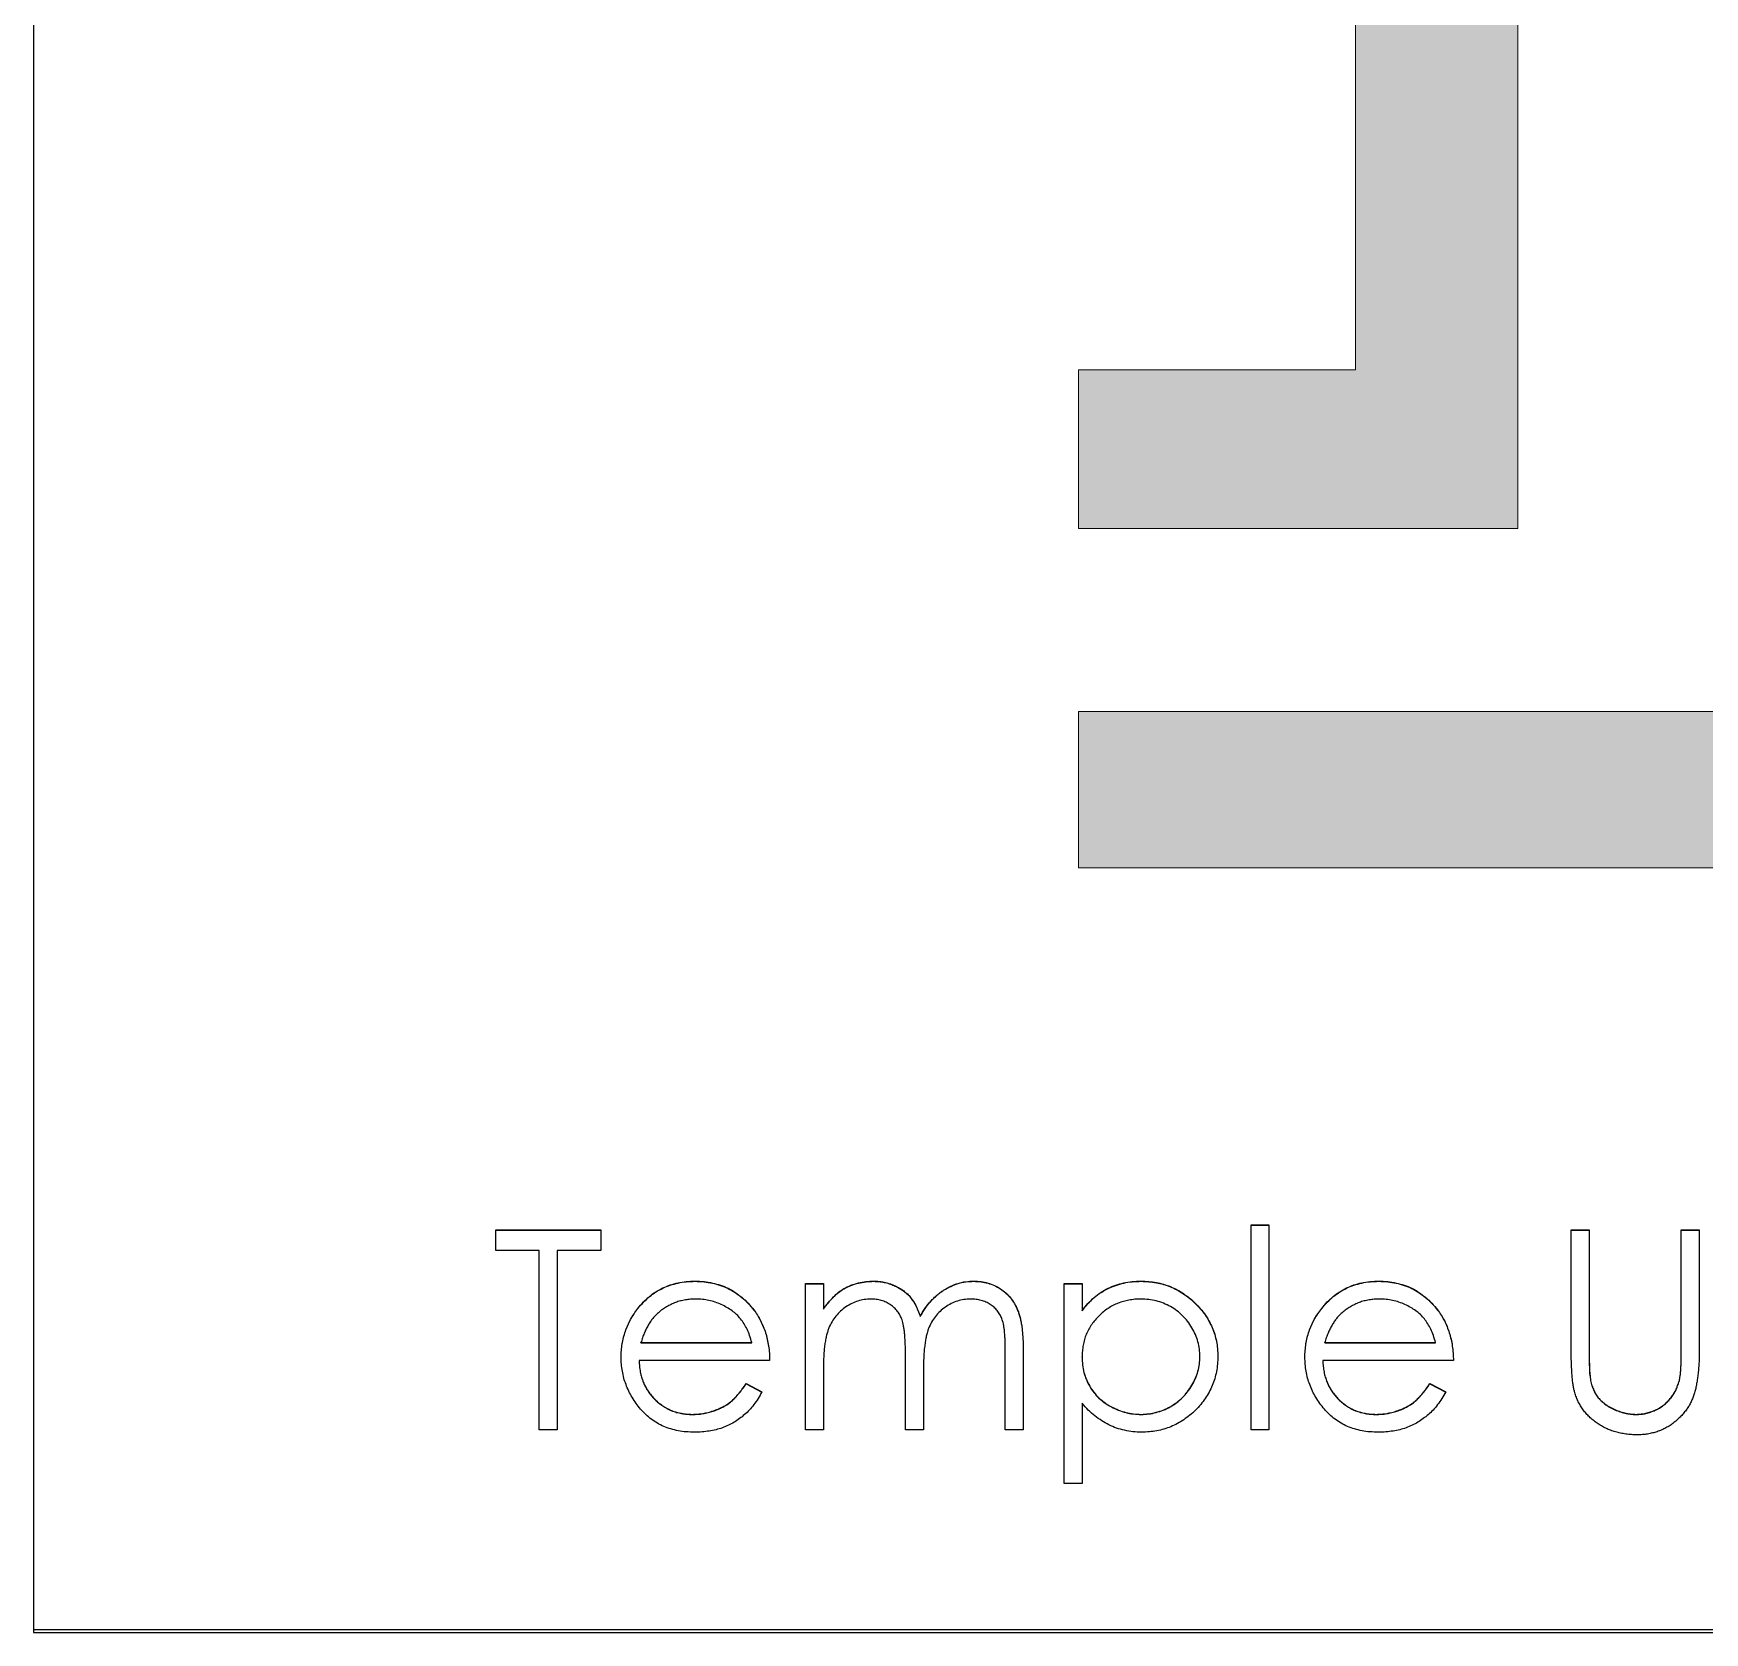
# Model space of a CAD drawing. Header units: inches. Extents: x 0 to 2, y 0 to 2.
# Drawn here: x 0 to 1.046, y 0 to 1.001 of the extents above; entities that cross this region are included whole.
import ezdxf

# ---------------------------------------------------------------- set-up
doc = ezdxf.new("R2010")
doc.units = ezdxf.units.IN
doc.header["$MEASUREMENT"] = 0
doc.layers.add('Temple T', color=7, linetype='Continuous', lineweight=0)

# ---------------------------------------------------------------- blocks, each defined once
blk = doc.blocks.new('Block_0')
at = {"layer": 'Temple T', "true_color": 0x000000, "transparency": 33554687}
h = blk.add_hatch(color=18, dxfattribs=at)
h.dxf.hatch_style = 2
h.paths.add_polyline_path([(832.57, 761.06), (832.57, 751.16), (860.01, 751.16), (860.01, 847.85), (827.87, 847.85), (827.87, 821.15), (838.01, 821.15), (838.01, 837.72), (849.87, 837.72), (849.87, 761.06)])
h = blk.add_hatch(color=18, dxfattribs=at)
h.dxf.hatch_style = 2
h.paths.add_polyline_path([(832.57, 729.95), (899.46, 729.95), (899.46, 739.73), (832.57, 739.73)])
at = {"layer": 'Temple T'}
for points in [[(832.57, 761.06), (832.57, 751.16), (860.01, 751.16), (860.01, 847.85), (827.87, 847.85), (827.87, 821.15), (838.01, 821.15), (838.01, 837.72), (849.87, 837.72), (849.87, 761.06)], [(832.57, 729.95), (899.46, 729.95), (899.46, 739.73), (832.57, 739.73)]]:
    blk.add_lwpolyline(points, close=True, dxfattribs=at)

msp = doc.modelspace()

# ---------------------------------------------------------------- linework, layer by layer
at = {"color": 7, "linetype": 'Continuous', "lineweight": 25}
for p, q in [((0, 2.0019), (0, 0)), ((0.2893, 0.252), (0.355, 0.252)), ((0.2893, 0.2392), (0.2893, 0.252)), ((0.2893, 0.2519), (0.355, 0.2519)), ((0.355, 0.252), (0.355, 0.2392)), ((0.762, 0.2552), (0.7732, 0.2552)), ((0.762, 0.127), (0.762, 0.2552)), ((0.762, 0.2551), (0.7732, 0.2551)), ((0.7732, 0.2552), (0.7732, 0.127)), ((0.9623, 0.252), (0.9736, 0.252)), ((0.9623, 0.1765), (0.9623, 0.252)), ((0.9623, 0.2519), (0.9736, 0.2519)), ((0.9736, 0.252), (0.9736, 0.1771)), ((1.0312, 0.252), (1.0425, 0.252)), ((1.0312, 0.177), (1.0312, 0.252)), ((1.0312, 0.2519), (1.0425, 0.2519)), ((1.0425, 0.252), (1.0425, 0.1765)), ((0.3165, 0.2392), (0.2893, 0.2392)), ((0.3165, 0.127), (0.3165, 0.2392)), ((0.3277, 0.2392), (0.3277, 0.127)), ((0.355, 0.2392), (0.3277, 0.2392)), ((0.414, 0.2199), (0.414, 0.22)), ((0.5259, 0.2199), (0.5259, 0.22)), ((0.5885, 0.2199), (0.5885, 0.22)), ((0.6932, 0.2199), (0.6932, 0.22)), ((0.8419, 0.2199), (0.8419, 0.22)), ((0.4832, 0.2184), (0.4944, 0.2184)), ((0.4832, 0.127), (0.4832, 0.2184)), ((0.4832, 0.2183), (0.4944, 0.2183)), ((0.4944, 0.2184), (0.4944, 0.2024)), ((0.5071, 0.2152), (0.5071, 0.2153)), ((0.645, 0.2184), (0.6562, 0.2184)), ((0.645, 0.0934), (0.645, 0.2184)), ((0.645, 0.2183), (0.6562, 0.2183)), ((0.6562, 0.2184), (0.6562, 0.2014)), ((0.3783, 0.2028), (0.3783, 0.2029)), ((0.4508, 0.2019), (0.4508, 0.202)), ((0.8062, 0.2028), (0.8062, 0.2029)), ((0.8787, 0.2019), (0.8787, 0.202)), ((0.555, 0.1978), (0.555, 0.1979)), ((0.3802, 0.1815), (0.4495, 0.1815)), ((0.3802, 0.1814), (0.3802, 0.1815)), ((0.3802, 0.1814), (0.4495, 0.1814)), ((0.4495, 0.1814), (0.4495, 0.1815)), ((0.8081, 0.1815), (0.8774, 0.1815)), ((0.8081, 0.1814), (0.8081, 0.1815)), ((0.8081, 0.1814), (0.8774, 0.1814)), ((0.8774, 0.1814), (0.8774, 0.1815)), ((0.4607, 0.1703), (0.379, 0.1703)), ((0.379, 0.1702), (0.379, 0.1703)), ((0.5457, 0.127), (0.5457, 0.1735)), ((0.6082, 0.127), (0.6082, 0.1765)), ((0.6194, 0.1765), (0.6194, 0.127)), ((0.6562, 0.1724), (0.6562, 0.1725)), ((0.73, 0.1727), (0.73, 0.1728)), ((0.8886, 0.1703), (0.8069, 0.1703)), ((0.8069, 0.1702), (0.8069, 0.1703)), ((0.9736, 0.1753), (0.9736, 0.1752)), ((0.4944, 0.1655), (0.4944, 0.127)), ((0.5569, 0.1626), (0.5569, 0.127)), ((0.9741, 0.1604), (0.9741, 0.1605)), ((1.03, 0.1576), (1.03, 0.1577)), ((0.446, 0.1559), (0.4559, 0.1506)), ((0.446, 0.1558), (0.446, 0.1559)), ((0.446, 0.1558), (0.4559, 0.1505)), ((0.8738, 0.1559), (0.8838, 0.1506)), ((0.8738, 0.1558), (0.8738, 0.1559)), ((0.8738, 0.1558), (0.8838, 0.1505)), ((0.4123, 0.1365), (0.4123, 0.1366)), ((0.6562, 0.1436), (0.6562, 0.0934)), ((0.6932, 0.1365), (0.6932, 0.1366)), ((0.8402, 0.1365), (0.8402, 0.1366)), ((1.003, 0.1365), (1.003, 0.1366)), ((0.3277, 0.127), (0.3165, 0.127)), ((0.4944, 0.127), (0.4832, 0.127)), ((0.5569, 0.127), (0.5457, 0.127)), ((0.6194, 0.127), (0.6082, 0.127)), ((0.7732, 0.127), (0.762, 0.127)), ((0.6562, 0.0934), (0.645, 0.0934)), ((0, 0.002), (2, 0.002)), ((0, 0), (2, 0))]:
    msp.add_line(p, q, dxfattribs=at)
for points, knots in [([(0.3783, 0.2029), (0.3794, 0.2043), (0.3817, 0.207), (0.3854, 0.2105), (0.3895, 0.2134), (0.3939, 0.2158), (0.3985, 0.2177), (0.4034, 0.219), (0.4086, 0.2198), (0.4122, 0.2199), (0.414, 0.22)], [0, 0, 0, 0, 0.128835, 0.253589, 0.374643, 0.49534, 0.616325, 0.739759, 0.866842, 1, 1, 1, 1]), ([(0.3783, 0.2028), (0.3794, 0.2042), (0.3817, 0.2068), (0.3854, 0.2103), (0.3895, 0.2133), (0.3939, 0.2157), (0.3985, 0.2175), (0.4034, 0.2189), (0.4086, 0.2197), (0.4122, 0.2198), (0.414, 0.2199)], [0, 0, 0, 0, 0.128835, 0.253589, 0.374643, 0.49534, 0.616325, 0.739759, 0.866842, 1, 1, 1, 1]), ([(0.414, 0.22), (0.4159, 0.2199), (0.4196, 0.2198), (0.4249, 0.2189), (0.43, 0.2175), (0.4348, 0.2156), (0.4393, 0.213), (0.4434, 0.2099), (0.4474, 0.2062), (0.4496, 0.2034), (0.4508, 0.202)], [0, 0, 0, 0, 0.13204, 0.259033, 0.38188, 0.502258, 0.622752, 0.744743, 0.870109, 1, 1, 1, 1]), ([(0.414, 0.2199), (0.4159, 0.2198), (0.4196, 0.2197), (0.4249, 0.2188), (0.43, 0.2174), (0.4348, 0.2155), (0.4393, 0.2129), (0.4434, 0.2098), (0.4474, 0.2061), (0.4496, 0.2033), (0.4508, 0.2019)], [0, 0, 0, 0, 0.13204, 0.259033, 0.38188, 0.502258, 0.622752, 0.744743, 0.870109, 1, 1, 1, 1]), ([(0.5071, 0.2153), (0.5086, 0.216), (0.5115, 0.2175), (0.5162, 0.2189), (0.521, 0.2198), (0.5243, 0.2199), (0.5259, 0.22)], [0, 0, 0, 0, 0.253734, 0.503035, 0.750014, 1, 1, 1, 1]), ([(0.5071, 0.2152), (0.5086, 0.2159), (0.5115, 0.2174), (0.5162, 0.2188), (0.521, 0.2197), (0.5243, 0.2198), (0.5259, 0.2199)], [0, 0, 0, 0, 0.253734, 0.503035, 0.750014, 1, 1, 1, 1]), ([(0.5259, 0.22), (0.527, 0.2199), (0.5292, 0.2199), (0.5324, 0.2194), (0.5356, 0.2185), (0.5386, 0.2174), (0.5414, 0.216), (0.544, 0.2143), (0.5464, 0.2125), (0.5485, 0.2104), (0.5503, 0.2079), (0.552, 0.205), (0.5536, 0.2016), (0.5545, 0.1992), (0.555, 0.1979)], [0, 0, 0, 0, 0.084152, 0.166532, 0.248836, 0.331246, 0.412957, 0.490494, 0.566156, 0.639987, 0.716765, 0.802144, 0.895833, 1, 1, 1, 1]), ([(0.5259, 0.2199), (0.527, 0.2198), (0.5292, 0.2197), (0.5324, 0.2193), (0.5356, 0.2184), (0.5386, 0.2173), (0.5414, 0.2159), (0.544, 0.2142), (0.5464, 0.2124), (0.5485, 0.2103), (0.5503, 0.2078), (0.552, 0.2049), (0.5536, 0.2015), (0.5545, 0.1991), (0.555, 0.1978)], [0, 0, 0, 0, 0.084152, 0.166532, 0.248836, 0.331246, 0.412957, 0.490494, 0.566156, 0.639987, 0.716765, 0.802144, 0.895833, 1, 1, 1, 1]), ([(0.555, 0.1979), (0.5555, 0.1988), (0.5564, 0.2005), (0.558, 0.203), (0.5597, 0.2053), (0.5615, 0.2074), (0.5634, 0.2094), (0.5654, 0.2112), (0.5674, 0.2129), (0.5703, 0.2148), (0.574, 0.2169), (0.5786, 0.2187), (0.5835, 0.2198), (0.5868, 0.2199), (0.5885, 0.22)], [0, 0, 0, 0, 0.071766, 0.141226, 0.209116, 0.27484, 0.339483, 0.402476, 0.464942, 0.526833, 0.647415, 0.765562, 0.881615, 1, 1, 1, 1]), ([(0.555, 0.1978), (0.5555, 0.1987), (0.5564, 0.2004), (0.558, 0.2029), (0.5597, 0.2052), (0.5615, 0.2073), (0.5634, 0.2093), (0.5654, 0.2111), (0.5674, 0.2128), (0.5703, 0.2147), (0.574, 0.2168), (0.5786, 0.2186), (0.5835, 0.2197), (0.5868, 0.2198), (0.5885, 0.2199)], [0, 0, 0, 0, 0.071766, 0.141226, 0.209116, 0.27484, 0.339483, 0.402476, 0.464942, 0.526833, 0.647415, 0.765562, 0.881615, 1, 1, 1, 1]), ([(0.5885, 0.22), (0.59, 0.2199), (0.593, 0.2198), (0.5974, 0.2189), (0.6014, 0.2174), (0.6052, 0.2153), (0.6086, 0.2127), (0.6115, 0.2096), (0.614, 0.206), (0.6157, 0.2026), (0.6168, 0.1997), (0.6175, 0.1971), (0.6181, 0.1943), (0.6186, 0.1913), (0.6189, 0.188), (0.6192, 0.1844), (0.6194, 0.1805), (0.6194, 0.1779), (0.6194, 0.1765)], [0, 0, 0, 0, 0.075604, 0.147965, 0.218797, 0.28947, 0.359724, 0.429708, 0.500497, 0.574429, 0.613947, 0.657155, 0.703973, 0.754939, 0.809707, 0.868833, 0.932385, 1, 1, 1, 1]), ([(0.5885, 0.2199), (0.59, 0.2198), (0.593, 0.2197), (0.5974, 0.2188), (0.6014, 0.2173), (0.6052, 0.2152), (0.6086, 0.2126), (0.6115, 0.2095), (0.614, 0.2059), (0.6157, 0.2025), (0.6168, 0.1995), (0.6175, 0.197), (0.6181, 0.1942), (0.6186, 0.1912), (0.6189, 0.1878), (0.6192, 0.1843), (0.6194, 0.1804), (0.6194, 0.1778), (0.6194, 0.1764)], [0, 0, 0, 0, 0.075604, 0.147965, 0.218797, 0.28947, 0.359724, 0.429708, 0.500497, 0.574429, 0.613947, 0.657155, 0.703973, 0.754939, 0.809707, 0.868833, 0.932385, 1, 1, 1, 1]), ([(0.6562, 0.2015), (0.6574, 0.203), (0.6598, 0.206), (0.6637, 0.2098), (0.668, 0.2131), (0.6725, 0.2156), (0.6773, 0.2176), (0.6823, 0.219), (0.6877, 0.2198), (0.6913, 0.2199), (0.6932, 0.22)], [0, 0, 0, 0, 0.13536, 0.263045, 0.386061, 0.505771, 0.625178, 0.746148, 0.870538, 1, 1, 1, 1]), ([(0.6562, 0.2014), (0.6574, 0.2029), (0.6598, 0.2059), (0.6637, 0.2097), (0.668, 0.213), (0.6725, 0.2155), (0.6773, 0.2174), (0.6823, 0.2189), (0.6877, 0.2197), (0.6913, 0.2198), (0.6932, 0.2199)], [0, 0, 0, 0, 0.13536, 0.263045, 0.386061, 0.505771, 0.625178, 0.746148, 0.870538, 1, 1, 1, 1]), ([(0.6932, 0.22), (0.6948, 0.2199), (0.698, 0.2198), (0.7027, 0.2192), (0.7072, 0.2181), (0.7116, 0.2166), (0.7158, 0.2147), (0.7197, 0.2122), (0.7236, 0.2094), (0.7271, 0.2062), (0.7304, 0.2027), (0.7333, 0.199), (0.7357, 0.1951), (0.7377, 0.191), (0.7393, 0.1867), (0.7404, 0.1823), (0.7411, 0.1777), (0.7411, 0.1745), (0.7412, 0.1729)], [0, 0, 0, 0, 0.065081, 0.128636, 0.190653, 0.252125, 0.313446, 0.375227, 0.438498, 0.503285, 0.56801, 0.630879, 0.692154, 0.752552, 0.813191, 0.873985, 0.936258, 1, 1, 1, 1]), ([(0.6932, 0.2199), (0.6948, 0.2198), (0.698, 0.2197), (0.7027, 0.2191), (0.7072, 0.218), (0.7116, 0.2165), (0.7158, 0.2145), (0.7197, 0.2121), (0.7236, 0.2093), (0.7271, 0.2061), (0.7304, 0.2026), (0.7333, 0.1989), (0.7357, 0.195), (0.7377, 0.1909), (0.7393, 0.1866), (0.7404, 0.1822), (0.7411, 0.1776), (0.7411, 0.1744), (0.7412, 0.1728)], [0, 0, 0, 0, 0.065081, 0.128636, 0.190653, 0.252125, 0.313446, 0.375227, 0.438498, 0.503285, 0.56801, 0.630879, 0.692154, 0.752552, 0.813191, 0.873985, 0.936258, 1, 1, 1, 1]), ([(0.8062, 0.2029), (0.8073, 0.2043), (0.8096, 0.207), (0.8133, 0.2105), (0.8174, 0.2134), (0.8217, 0.2158), (0.8264, 0.2177), (0.8313, 0.219), (0.8365, 0.2198), (0.8401, 0.2199), (0.8419, 0.22)], [0, 0, 0, 0, 0.128835, 0.253589, 0.374643, 0.49534, 0.616325, 0.739759, 0.866842, 1, 1, 1, 1]), ([(0.8062, 0.2028), (0.8073, 0.2042), (0.8096, 0.2068), (0.8133, 0.2103), (0.8174, 0.2133), (0.8217, 0.2157), (0.8264, 0.2175), (0.8313, 0.2189), (0.8365, 0.2197), (0.8401, 0.2198), (0.8419, 0.2199)], [0, 0, 0, 0, 0.128835, 0.253589, 0.374643, 0.49534, 0.616325, 0.739759, 0.866842, 1, 1, 1, 1]), ([(0.8419, 0.22), (0.8438, 0.2199), (0.8474, 0.2198), (0.8528, 0.2189), (0.8579, 0.2175), (0.8627, 0.2156), (0.8671, 0.213), (0.8713, 0.2099), (0.8752, 0.2062), (0.8775, 0.2034), (0.8787, 0.202)], [0, 0, 0, 0, 0.13204, 0.259033, 0.38188, 0.502258, 0.622752, 0.744743, 0.870109, 1, 1, 1, 1]), ([(0.8419, 0.2199), (0.8438, 0.2198), (0.8474, 0.2197), (0.8528, 0.2188), (0.8579, 0.2174), (0.8627, 0.2155), (0.8671, 0.2129), (0.8713, 0.2098), (0.8752, 0.2061), (0.8775, 0.2033), (0.8787, 0.2019)], [0, 0, 0, 0, 0.13204, 0.259033, 0.38188, 0.502258, 0.622752, 0.744743, 0.870109, 1, 1, 1, 1]), ([(0.4944, 0.2025), (0.4954, 0.2039), (0.4973, 0.2065), (0.5005, 0.21), (0.5037, 0.213), (0.506, 0.2146), (0.5071, 0.2153)], [0, 0, 0, 0, 0.283595, 0.543395, 0.780646, 1, 1, 1, 1]), ([(0.4944, 0.2024), (0.4954, 0.2038), (0.4973, 0.2064), (0.5005, 0.2099), (0.5037, 0.2129), (0.506, 0.2145), (0.5071, 0.2152)], [0, 0, 0, 0, 0.283595, 0.543395, 0.780646, 1, 1, 1, 1]), ([(0.3678, 0.1724), (0.3678, 0.1738), (0.3679, 0.1766), (0.3684, 0.1807), (0.3692, 0.1847), (0.3704, 0.1886), (0.3718, 0.1924), (0.3737, 0.1961), (0.3758, 0.1996), (0.3775, 0.2018), (0.3783, 0.2029)], [0, 0, 0, 0, 0.128045, 0.253768, 0.377428, 0.500551, 0.623296, 0.746578, 0.872348, 1, 1, 1, 1]), ([(0.3678, 0.1723), (0.3678, 0.1737), (0.3679, 0.1765), (0.3684, 0.1806), (0.3692, 0.1846), (0.3704, 0.1885), (0.3718, 0.1923), (0.3737, 0.1959), (0.3758, 0.1995), (0.3775, 0.2017), (0.3783, 0.2028)], [0, 0, 0, 0, 0.128045, 0.253768, 0.377428, 0.500551, 0.623296, 0.746578, 0.872348, 1, 1, 1, 1]), ([(0.3911, 0.2002), (0.3905, 0.1996), (0.3892, 0.1986), (0.3876, 0.1967), (0.3861, 0.1946), (0.3847, 0.1924), (0.3834, 0.1899), (0.3822, 0.1873), (0.3811, 0.1845), (0.3805, 0.1825), (0.3802, 0.1815)], [0, 0, 0, 0, 0.109984, 0.22258, 0.3385, 0.458709, 0.585535, 0.717518, 0.854667, 1, 1, 1, 1]), ([(0.4146, 0.2087), (0.4135, 0.2087), (0.4113, 0.2087), (0.408, 0.2083), (0.4049, 0.2076), (0.4018, 0.2067), (0.399, 0.2054), (0.3962, 0.204), (0.3935, 0.2022), (0.3919, 0.2009), (0.3911, 0.2002)], [0, 0, 0, 0, 0.131092, 0.259141, 0.384162, 0.505992, 0.629098, 0.750669, 0.874039, 1, 1, 1, 1]), ([(0.4495, 0.1815), (0.4491, 0.183), (0.4483, 0.1859), (0.4467, 0.1898), (0.4448, 0.1933), (0.4426, 0.1964), (0.4401, 0.1991), (0.4372, 0.2015), (0.434, 0.2036), (0.4304, 0.2054), (0.4267, 0.2069), (0.4227, 0.208), (0.4187, 0.2087), (0.416, 0.2087), (0.4146, 0.2087)], [0, 0, 0, 0, 0.09624, 0.185231, 0.267501, 0.3444, 0.419595, 0.496891, 0.576638, 0.660268, 0.745387, 0.83004, 0.914474, 1, 1, 1, 1]), ([(0.4508, 0.202), (0.4516, 0.2009), (0.4532, 0.1988), (0.4551, 0.1953), (0.4568, 0.1916), (0.4582, 0.1877), (0.4593, 0.1836), (0.4601, 0.1794), (0.4606, 0.1749), (0.4607, 0.1718), (0.4607, 0.1703)], [0, 0, 0, 0, 0.118522, 0.236255, 0.356174, 0.47725, 0.60154, 0.729618, 0.862158, 1, 1, 1, 1]), ([(0.4508, 0.2019), (0.4516, 0.2008), (0.4532, 0.1987), (0.4551, 0.1951), (0.4568, 0.1915), (0.4582, 0.1876), (0.4593, 0.1835), (0.4601, 0.1793), (0.4606, 0.1748), (0.4607, 0.1717), (0.4607, 0.1702)], [0, 0, 0, 0, 0.118522, 0.236255, 0.356174, 0.47725, 0.60154, 0.729618, 0.862158, 1, 1, 1, 1]), ([(0.5239, 0.2087), (0.5226, 0.2087), (0.5199, 0.2086), (0.5159, 0.2076), (0.5121, 0.2061), (0.5084, 0.2039), (0.5051, 0.2013), (0.5021, 0.1982), (0.4997, 0.1947), (0.498, 0.1914), (0.497, 0.1885), (0.4963, 0.186), (0.4957, 0.1832), (0.4952, 0.1802), (0.4948, 0.1769), (0.4946, 0.1733), (0.4944, 0.1695), (0.4944, 0.1668), (0.4944, 0.1655)], [0, 0, 0, 0, 0.068677, 0.136871, 0.206114, 0.277538, 0.349772, 0.421251, 0.492911, 0.567027, 0.606614, 0.649704, 0.697303, 0.749086, 0.804881, 0.865485, 0.930237, 1, 1, 1, 1]), ([(0.5457, 0.1735), (0.5457, 0.1748), (0.5457, 0.1773), (0.5456, 0.1809), (0.5454, 0.1842), (0.5452, 0.1872), (0.5449, 0.1898), (0.5445, 0.1921), (0.5441, 0.1941), (0.5435, 0.1962), (0.5424, 0.1986), (0.5408, 0.2011), (0.5387, 0.2034), (0.5363, 0.2053), (0.5336, 0.2068), (0.5306, 0.208), (0.5273, 0.2086), (0.5251, 0.2087), (0.5239, 0.2087)], [0, 0, 0, 0, 0.08253, 0.158779, 0.227738, 0.289946, 0.345499, 0.393896, 0.436374, 0.472122, 0.536384, 0.599078, 0.661948, 0.726311, 0.791771, 0.858647, 0.927305, 1, 1, 1, 1]), ([(0.5865, 0.2087), (0.5851, 0.2087), (0.5823, 0.2086), (0.5782, 0.2076), (0.5743, 0.206), (0.5706, 0.2038), (0.5673, 0.2011), (0.5644, 0.198), (0.562, 0.1944), (0.5604, 0.191), (0.5594, 0.1881), (0.5587, 0.1854), (0.5582, 0.1825), (0.5577, 0.1792), (0.5573, 0.1755), (0.5571, 0.1715), (0.5569, 0.1671), (0.5569, 0.1641), (0.5569, 0.1626)], [0, 0, 0, 0, 0.068158, 0.134707, 0.201865, 0.270788, 0.340024, 0.408083, 0.476813, 0.547346, 0.58564, 0.628865, 0.677153, 0.730803, 0.789807, 0.854325, 0.924365, 1, 1, 1, 1]), ([(0.6082, 0.1765), (0.6082, 0.1777), (0.6082, 0.18), (0.6081, 0.1832), (0.6079, 0.1861), (0.6077, 0.1888), (0.6074, 0.1911), (0.607, 0.1932), (0.6066, 0.195), (0.6059, 0.197), (0.6049, 0.1992), (0.6032, 0.2016), (0.6012, 0.2037), (0.5988, 0.2055), (0.5961, 0.207), (0.5931, 0.208), (0.5899, 0.2087), (0.5877, 0.2087), (0.5865, 0.2087)], [0, 0, 0, 0, 0.078343, 0.150563, 0.216151, 0.27568, 0.328707, 0.375904, 0.417302, 0.452693, 0.517265, 0.581217, 0.645322, 0.712024, 0.78013, 0.850218, 0.922649, 1, 1, 1, 1]), ([(0.6931, 0.2087), (0.6918, 0.2087), (0.6893, 0.2087), (0.6856, 0.2081), (0.6821, 0.2074), (0.6787, 0.2062), (0.6755, 0.2048), (0.6724, 0.2029), (0.6695, 0.2008), (0.6668, 0.1984), (0.6644, 0.1957), (0.6622, 0.1929), (0.6604, 0.1899), (0.6588, 0.1867), (0.6577, 0.1834), (0.6569, 0.1799), (0.6564, 0.1762), (0.6563, 0.1738), (0.6562, 0.1725)], [0, 0, 0, 0, 0.066044, 0.130024, 0.192374, 0.253884, 0.314896, 0.375806, 0.438242, 0.501591, 0.564881, 0.626533, 0.687516, 0.748106, 0.808796, 0.870822, 0.934371, 1, 1, 1, 1]), ([(0.73, 0.1728), (0.7299, 0.1744), (0.7298, 0.1775), (0.7288, 0.1821), (0.7273, 0.1866), (0.725, 0.1909), (0.7224, 0.1949), (0.7192, 0.1984), (0.7156, 0.2016), (0.7116, 0.2041), (0.7072, 0.2062), (0.7027, 0.2077), (0.6979, 0.2086), (0.6947, 0.2087), (0.6931, 0.2087)], [0, 0, 0, 0, 0.081994, 0.163349, 0.245826, 0.330367, 0.415198, 0.497941, 0.580476, 0.66374, 0.747513, 0.830399, 0.914076, 1, 1, 1, 1]), ([(0.7957, 0.1724), (0.7957, 0.1738), (0.7958, 0.1766), (0.7963, 0.1807), (0.7971, 0.1847), (0.7982, 0.1886), (0.7997, 0.1924), (0.8015, 0.1961), (0.8037, 0.1996), (0.8054, 0.2018), (0.8062, 0.2029)], [0, 0, 0, 0, 0.128045, 0.253768, 0.377428, 0.500551, 0.623296, 0.746578, 0.872348, 1, 1, 1, 1]), ([(0.7957, 0.1723), (0.7957, 0.1737), (0.7958, 0.1765), (0.7963, 0.1806), (0.7971, 0.1846), (0.7982, 0.1885), (0.7997, 0.1923), (0.8015, 0.1959), (0.8037, 0.1995), (0.8054, 0.2017), (0.8062, 0.2028)], [0, 0, 0, 0, 0.128045, 0.253768, 0.377428, 0.500551, 0.623296, 0.746578, 0.872348, 1, 1, 1, 1]), ([(0.8189, 0.2002), (0.8183, 0.1996), (0.8171, 0.1986), (0.8155, 0.1967), (0.814, 0.1946), (0.8126, 0.1924), (0.8113, 0.1899), (0.8101, 0.1873), (0.809, 0.1845), (0.8084, 0.1825), (0.8081, 0.1815)], [0, 0, 0, 0, 0.109984, 0.22258, 0.3385, 0.458709, 0.585535, 0.717518, 0.854667, 1, 1, 1, 1]), ([(0.8425, 0.2087), (0.8414, 0.2087), (0.8391, 0.2087), (0.8359, 0.2083), (0.8327, 0.2076), (0.8297, 0.2067), (0.8268, 0.2054), (0.8241, 0.204), (0.8214, 0.2022), (0.8198, 0.2009), (0.8189, 0.2002)], [0, 0, 0, 0, 0.131092, 0.259141, 0.384162, 0.505992, 0.629098, 0.750669, 0.874039, 1, 1, 1, 1]), ([(0.8774, 0.1815), (0.877, 0.183), (0.8762, 0.1859), (0.8746, 0.1898), (0.8727, 0.1933), (0.8705, 0.1964), (0.868, 0.1991), (0.8651, 0.2015), (0.8619, 0.2036), (0.8583, 0.2054), (0.8546, 0.2069), (0.8506, 0.208), (0.8466, 0.2087), (0.8438, 0.2087), (0.8425, 0.2087)], [0, 0, 0, 0, 0.09624, 0.185231, 0.267501, 0.3444, 0.419595, 0.496891, 0.576638, 0.660268, 0.745387, 0.83004, 0.914474, 1, 1, 1, 1]), ([(0.8787, 0.202), (0.8795, 0.2009), (0.881, 0.1988), (0.883, 0.1953), (0.8847, 0.1916), (0.8861, 0.1877), (0.8872, 0.1836), (0.888, 0.1794), (0.8885, 0.1749), (0.8886, 0.1718), (0.8886, 0.1703)], [0, 0, 0, 0, 0.118522, 0.236255, 0.356174, 0.47725, 0.60154, 0.729618, 0.862158, 1, 1, 1, 1]), ([(0.8787, 0.2019), (0.8795, 0.2008), (0.881, 0.1987), (0.883, 0.1951), (0.8847, 0.1915), (0.8861, 0.1876), (0.8872, 0.1835), (0.888, 0.1793), (0.8885, 0.1748), (0.8886, 0.1717), (0.8886, 0.1702)], [0, 0, 0, 0, 0.118522, 0.236255, 0.356174, 0.47725, 0.60154, 0.729618, 0.862158, 1, 1, 1, 1]), ([(0.4137, 0.1254), (0.412, 0.1255), (0.4086, 0.1255), (0.4036, 0.1262), (0.3989, 0.1274), (0.3945, 0.1289), (0.3904, 0.131), (0.3866, 0.1335), (0.3831, 0.1364), (0.3799, 0.1398), (0.3771, 0.1434), (0.3746, 0.1472), (0.3725, 0.1511), (0.3708, 0.1552), (0.3694, 0.1593), (0.3685, 0.1636), (0.3679, 0.168), (0.3678, 0.1709), (0.3678, 0.1724)], [0, 0, 0, 0, 0.071579, 0.139629, 0.204797, 0.268135, 0.329814, 0.391301, 0.453434, 0.516552, 0.579631, 0.641119, 0.701294, 0.76081, 0.819932, 0.87892, 0.938983, 1, 1, 1, 1]), ([(0.379, 0.1703), (0.3791, 0.1691), (0.3792, 0.1667), (0.3797, 0.1633), (0.3805, 0.16), (0.3816, 0.1568), (0.3829, 0.1539), (0.3846, 0.1511), (0.3866, 0.1485), (0.3888, 0.146), (0.3912, 0.1439), (0.3938, 0.1419), (0.3966, 0.1403), (0.3994, 0.1389), (0.4025, 0.1379), (0.4056, 0.1372), (0.4089, 0.1367), (0.4112, 0.1367), (0.4123, 0.1366)], [0, 0, 0, 0, 0.068385, 0.134476, 0.198391, 0.260753, 0.321829, 0.383037, 0.444653, 0.507398, 0.569825, 0.630778, 0.690929, 0.750945, 0.811049, 0.872331, 0.935004, 1, 1, 1, 1]), ([(0.379, 0.1702), (0.3791, 0.169), (0.3792, 0.1666), (0.3797, 0.1631), (0.3805, 0.1598), (0.3816, 0.1567), (0.3829, 0.1538), (0.3846, 0.151), (0.3866, 0.1484), (0.3888, 0.1459), (0.3912, 0.1437), (0.3938, 0.1418), (0.3966, 0.1402), (0.3994, 0.1388), (0.4025, 0.1378), (0.4056, 0.1371), (0.4089, 0.1366), (0.4112, 0.1366), (0.4123, 0.1365)], [0, 0, 0, 0, 0.068385, 0.134476, 0.198391, 0.260753, 0.321829, 0.383037, 0.444653, 0.507398, 0.569825, 0.630778, 0.690929, 0.750945, 0.811049, 0.872331, 0.935004, 1, 1, 1, 1]), ([(0.6562, 0.1725), (0.6563, 0.1708), (0.6564, 0.1676), (0.6573, 0.1628), (0.6588, 0.1584), (0.6609, 0.1542), (0.6635, 0.1503), (0.6667, 0.1469), (0.6704, 0.1438), (0.6745, 0.1413), (0.679, 0.1392), (0.6836, 0.1377), (0.6884, 0.1368), (0.6916, 0.1367), (0.6932, 0.1366)], [0, 0, 0, 0, 0.08644, 0.169344, 0.251061, 0.332326, 0.413189, 0.494299, 0.576654, 0.661785, 0.747765, 0.831967, 0.915299, 1, 1, 1, 1]), ([(0.6562, 0.1724), (0.6563, 0.1707), (0.6564, 0.1675), (0.6573, 0.1627), (0.6588, 0.1583), (0.6609, 0.1541), (0.6635, 0.1502), (0.6667, 0.1467), (0.6704, 0.1437), (0.6745, 0.1412), (0.679, 0.1391), (0.6836, 0.1376), (0.6884, 0.1367), (0.6916, 0.1366), (0.6932, 0.1365)], [0, 0, 0, 0, 0.08644, 0.169344, 0.251061, 0.332326, 0.413189, 0.494299, 0.576654, 0.661785, 0.747765, 0.831967, 0.915299, 1, 1, 1, 1]), ([(0.6932, 0.1366), (0.6948, 0.1367), (0.698, 0.1368), (0.7026, 0.1378), (0.7071, 0.1392), (0.7114, 0.1413), (0.7155, 0.144), (0.7191, 0.1471), (0.7223, 0.1507), (0.725, 0.1547), (0.7272, 0.1591), (0.7288, 0.1635), (0.7298, 0.1682), (0.7299, 0.1713), (0.73, 0.1728)], [0, 0, 0, 0, 0.08342, 0.165574, 0.248159, 0.332033, 0.416257, 0.499525, 0.583039, 0.668596, 0.754035, 0.83692, 0.9183, 1, 1, 1, 1]), ([(0.6932, 0.1365), (0.6948, 0.1366), (0.698, 0.1367), (0.7026, 0.1377), (0.7071, 0.1391), (0.7114, 0.1412), (0.7155, 0.1438), (0.7191, 0.147), (0.7223, 0.1506), (0.725, 0.1546), (0.7272, 0.159), (0.7288, 0.1634), (0.7298, 0.168), (0.7299, 0.1712), (0.73, 0.1727)], [0, 0, 0, 0, 0.08342, 0.165574, 0.248159, 0.332033, 0.416257, 0.499525, 0.583039, 0.668596, 0.754035, 0.83692, 0.9183, 1, 1, 1, 1]), ([(0.7412, 0.1729), (0.7411, 0.1713), (0.7411, 0.1681), (0.7404, 0.1634), (0.7393, 0.1589), (0.7378, 0.1546), (0.7358, 0.1504), (0.7334, 0.1465), (0.7305, 0.1427), (0.7273, 0.1392), (0.7237, 0.136), (0.7199, 0.1332), (0.716, 0.1308), (0.7118, 0.1288), (0.7075, 0.1273), (0.703, 0.1262), (0.6983, 0.1256), (0.6951, 0.1255), (0.6935, 0.1254)], [0, 0, 0, 0, 0.064921, 0.128034, 0.189574, 0.25058, 0.311733, 0.37325, 0.435763, 0.500346, 0.564949, 0.627528, 0.689157, 0.749865, 0.81076, 0.8723, 0.935413, 1, 1, 1, 1]), ([(0.8416, 0.1254), (0.8399, 0.1255), (0.8364, 0.1255), (0.8315, 0.1262), (0.8268, 0.1274), (0.8224, 0.1289), (0.8183, 0.131), (0.8145, 0.1335), (0.8109, 0.1364), (0.8078, 0.1398), (0.805, 0.1434), (0.8025, 0.1472), (0.8004, 0.1511), (0.7987, 0.1552), (0.7973, 0.1593), (0.7964, 0.1636), (0.7958, 0.168), (0.7957, 0.1709), (0.7957, 0.1724)], [0, 0, 0, 0, 0.071579, 0.139629, 0.204797, 0.268135, 0.329814, 0.391301, 0.453434, 0.516552, 0.579631, 0.641119, 0.701294, 0.76081, 0.819932, 0.87892, 0.938983, 1, 1, 1, 1]), ([(0.8069, 0.1703), (0.8069, 0.1691), (0.8071, 0.1667), (0.8076, 0.1633), (0.8084, 0.16), (0.8095, 0.1568), (0.8108, 0.1539), (0.8125, 0.1511), (0.8145, 0.1485), (0.8167, 0.146), (0.8191, 0.1439), (0.8217, 0.1419), (0.8244, 0.1403), (0.8273, 0.1389), (0.8304, 0.1379), (0.8335, 0.1372), (0.8368, 0.1367), (0.8391, 0.1367), (0.8402, 0.1366)], [0, 0, 0, 0, 0.068385, 0.134476, 0.198391, 0.260753, 0.321829, 0.383037, 0.444653, 0.507398, 0.569825, 0.630778, 0.690929, 0.750945, 0.811049, 0.872331, 0.935004, 1, 1, 1, 1]), ([(0.8069, 0.1702), (0.8069, 0.169), (0.8071, 0.1666), (0.8076, 0.1631), (0.8084, 0.1598), (0.8095, 0.1567), (0.8108, 0.1538), (0.8125, 0.151), (0.8145, 0.1484), (0.8167, 0.1459), (0.8191, 0.1437), (0.8217, 0.1418), (0.8244, 0.1402), (0.8273, 0.1388), (0.8304, 0.1378), (0.8335, 0.1371), (0.8368, 0.1366), (0.8391, 0.1366), (0.8402, 0.1365)], [0, 0, 0, 0, 0.068385, 0.134476, 0.198391, 0.260753, 0.321829, 0.383037, 0.444653, 0.507398, 0.569825, 0.630778, 0.690929, 0.750945, 0.811049, 0.872331, 0.935004, 1, 1, 1, 1]), ([(0.9646, 0.1502), (0.9644, 0.1508), (0.964, 0.1523), (0.9636, 0.1547), (0.9632, 0.1574), (0.9629, 0.1605), (0.9627, 0.164), (0.9625, 0.1679), (0.9623, 0.1721), (0.9623, 0.175), (0.9623, 0.1765)], [0, 0, 0, 0, 0.07813, 0.169465, 0.274335, 0.39211, 0.523687, 0.668365, 0.827132, 1, 1, 1, 1]), ([(0.9736, 0.1771), (0.9736, 0.1761), (0.9736, 0.1741), (0.9736, 0.1712), (0.9736, 0.1686), (0.9737, 0.1664), (0.9738, 0.1645), (0.9738, 0.1629), (0.9739, 0.1616), (0.974, 0.1608), (0.9741, 0.1605)], [0, 0, 0, 0, 0.191079, 0.362605, 0.516099, 0.650038, 0.765977, 0.862374, 0.940842, 1, 1, 1, 1]), ([(0.9736, 0.1752), (0.9736, 0.1727), (0.9736, 0.1678), (0.9739, 0.1628), (0.9741, 0.1604)], [0, 0, 0, 0, 0.505568, 1, 1, 1, 1]), ([(1.0425, 0.1765), (1.0425, 0.1752), (1.0424, 0.1725), (1.0423, 0.1686), (1.042, 0.1649), (1.0417, 0.1614), (1.0412, 0.1582), (1.0407, 0.1551), (1.0401, 0.1522), (1.0393, 0.1495), (1.0385, 0.1469), (1.0373, 0.1444), (1.0361, 0.142), (1.0346, 0.1397), (1.0329, 0.1375), (1.031, 0.1354), (1.0289, 0.1334), (1.0266, 0.1314), (1.0242, 0.1296), (1.0216, 0.1281), (1.019, 0.1268), (1.0161, 0.1257), (1.0132, 0.1249), (1.0101, 0.1242), (1.0069, 0.1239), (1.0047, 0.1238), (1.0036, 0.1238)], [0, 0, 0, 0, 0.054858, 0.107059, 0.156978, 0.203992, 0.248492, 0.290483, 0.330489, 0.367886, 0.403858, 0.440009, 0.476295, 0.512792, 0.550485, 0.588381, 0.627645, 0.667979, 0.708433, 0.748602, 0.789088, 0.829461, 0.870371, 0.912214, 0.955547, 1, 1, 1, 1]), ([(1.03, 0.1577), (1.0301, 0.1582), (1.0303, 0.1591), (1.0305, 0.1608), (1.0308, 0.1628), (1.0309, 0.165), (1.0311, 0.1676), (1.0312, 0.1705), (1.0312, 0.1737), (1.0312, 0.176), (1.0312, 0.1771)], [0, 0, 0, 0, 0.069835, 0.155621, 0.257802, 0.373811, 0.506402, 0.655564, 0.820079, 1, 1, 1, 1]), ([(1.03, 0.1576), (1.0301, 0.1581), (1.0303, 0.159), (1.0305, 0.1607), (1.0308, 0.1627), (1.0309, 0.1649), (1.0311, 0.1675), (1.0312, 0.1704), (1.0312, 0.1736), (1.0312, 0.1758), (1.0312, 0.177)], [0, 0, 0, 0, 0.069835, 0.155621, 0.257802, 0.373811, 0.506402, 0.655564, 0.820079, 1, 1, 1, 1]), ([(0.9741, 0.1605), (0.9742, 0.1593), (0.9746, 0.157), (0.9755, 0.1538), (0.9768, 0.1509), (0.9783, 0.1482), (0.9803, 0.1458), (0.9827, 0.1436), (0.9856, 0.1417), (0.9888, 0.1399), (0.9923, 0.1385), (0.9959, 0.1374), (0.9994, 0.1368), (1.0018, 0.1367), (1.003, 0.1366)], [0, 0, 0, 0, 0.086315, 0.167766, 0.244433, 0.318135, 0.391884, 0.470068, 0.553904, 0.644339, 0.736875, 0.826168, 0.913679, 1, 1, 1, 1]), ([(0.9741, 0.1604), (0.9742, 0.1592), (0.9746, 0.1569), (0.9755, 0.1537), (0.9768, 0.1508), (0.9783, 0.1481), (0.9803, 0.1457), (0.9827, 0.1435), (0.9856, 0.1415), (0.9888, 0.1398), (0.9923, 0.1384), (0.9959, 0.1373), (0.9994, 0.1366), (1.0018, 0.1366), (1.003, 0.1365)], [0, 0, 0, 0, 0.086315, 0.167766, 0.244433, 0.318135, 0.391884, 0.470068, 0.553904, 0.644339, 0.736875, 0.826168, 0.913679, 1, 1, 1, 1]), ([(1.003, 0.1366), (1.004, 0.1367), (1.0061, 0.1368), (1.0091, 0.1372), (1.012, 0.1381), (1.0149, 0.1392), (1.0176, 0.1406), (1.0201, 0.1423), (1.0224, 0.1443), (1.0244, 0.1465), (1.0262, 0.1489), (1.0278, 0.1516), (1.029, 0.1546), (1.0297, 0.1567), (1.03, 0.1577)], [0, 0, 0, 0, 0.082891, 0.165303, 0.247762, 0.331528, 0.41528, 0.496366, 0.577151, 0.657783, 0.739322, 0.823793, 0.909476, 1, 1, 1, 1]), ([(1.003, 0.1365), (1.004, 0.1366), (1.0061, 0.1366), (1.0091, 0.1371), (1.012, 0.138), (1.0149, 0.1391), (1.0176, 0.1405), (1.0201, 0.1422), (1.0224, 0.1442), (1.0244, 0.1464), (1.0262, 0.1488), (1.0278, 0.1515), (1.029, 0.1545), (1.0297, 0.1565), (1.03, 0.1576)], [0, 0, 0, 0, 0.082891, 0.165303, 0.247762, 0.331528, 0.41528, 0.496366, 0.577151, 0.657783, 0.739322, 0.823793, 0.909476, 1, 1, 1, 1]), ([(0.4123, 0.1366), (0.4135, 0.1367), (0.4157, 0.1367), (0.419, 0.1371), (0.4222, 0.1378), (0.4254, 0.1387), (0.4285, 0.1399), (0.4313, 0.1412), (0.4339, 0.1427), (0.4363, 0.1444), (0.4387, 0.1465), (0.441, 0.1492), (0.4436, 0.1523), (0.4451, 0.1546), (0.446, 0.1559)], [0, 0, 0, 0, 0.082592, 0.163879, 0.245659, 0.327726, 0.40861, 0.485749, 0.559169, 0.630268, 0.705306, 0.792065, 0.889796, 1, 1, 1, 1]), ([(0.4123, 0.1365), (0.4135, 0.1366), (0.4157, 0.1366), (0.419, 0.137), (0.4222, 0.1377), (0.4254, 0.1386), (0.4285, 0.1397), (0.4313, 0.1411), (0.4339, 0.1426), (0.4363, 0.1443), (0.4387, 0.1464), (0.441, 0.1491), (0.4436, 0.1522), (0.4451, 0.1545), (0.446, 0.1558)], [0, 0, 0, 0, 0.082592, 0.163879, 0.245659, 0.327726, 0.40861, 0.485749, 0.559169, 0.630268, 0.705306, 0.792065, 0.889796, 1, 1, 1, 1]), ([(0.4559, 0.1506), (0.4551, 0.1492), (0.4536, 0.1465), (0.4509, 0.1427), (0.4481, 0.1393), (0.4451, 0.1364), (0.4419, 0.1339), (0.4385, 0.1316), (0.4349, 0.1297), (0.4312, 0.1281), (0.4271, 0.1269), (0.4229, 0.1261), (0.4184, 0.1255), (0.4153, 0.1255), (0.4137, 0.1254)], [0, 0, 0, 0, 0.09337, 0.181661, 0.265874, 0.346355, 0.4246, 0.501903, 0.579992, 0.658443, 0.738672, 0.821894, 0.908801, 1, 1, 1, 1]), ([(0.8402, 0.1366), (0.8413, 0.1367), (0.8436, 0.1367), (0.8469, 0.1371), (0.8501, 0.1378), (0.8533, 0.1387), (0.8564, 0.1399), (0.8592, 0.1412), (0.8618, 0.1427), (0.8642, 0.1444), (0.8666, 0.1465), (0.8689, 0.1492), (0.8714, 0.1523), (0.873, 0.1546), (0.8738, 0.1559)], [0, 0, 0, 0, 0.082592, 0.163879, 0.245659, 0.327726, 0.40861, 0.485749, 0.559169, 0.630268, 0.705306, 0.792065, 0.889796, 1, 1, 1, 1]), ([(0.8402, 0.1365), (0.8413, 0.1366), (0.8436, 0.1366), (0.8469, 0.137), (0.8501, 0.1377), (0.8533, 0.1386), (0.8564, 0.1397), (0.8592, 0.1411), (0.8618, 0.1426), (0.8642, 0.1443), (0.8666, 0.1464), (0.8689, 0.1491), (0.8714, 0.1522), (0.873, 0.1545), (0.8738, 0.1558)], [0, 0, 0, 0, 0.082592, 0.163879, 0.245659, 0.327726, 0.40861, 0.485749, 0.559169, 0.630268, 0.705306, 0.792065, 0.889796, 1, 1, 1, 1]), ([(0.8838, 0.1506), (0.883, 0.1492), (0.8815, 0.1465), (0.8788, 0.1427), (0.876, 0.1393), (0.873, 0.1364), (0.8698, 0.1339), (0.8664, 0.1316), (0.8628, 0.1297), (0.859, 0.1281), (0.855, 0.1269), (0.8508, 0.1261), (0.8463, 0.1255), (0.8432, 0.1255), (0.8416, 0.1254)], [0, 0, 0, 0, 0.09337, 0.181661, 0.265874, 0.346355, 0.4246, 0.501903, 0.579992, 0.658443, 0.738672, 0.821894, 0.908801, 1, 1, 1, 1]), ([(1.0036, 0.1238), (1.0024, 0.1238), (1.0001, 0.1239), (0.9966, 0.1242), (0.9933, 0.1248), (0.99, 0.1256), (0.987, 0.1266), (0.984, 0.1278), (0.9812, 0.1293), (0.9785, 0.131), (0.976, 0.1329), (0.9737, 0.1349), (0.9717, 0.1371), (0.9698, 0.1394), (0.9682, 0.1419), (0.9667, 0.1445), (0.9655, 0.1473), (0.9649, 0.1492), (0.9646, 0.1502)], [0, 0, 0, 0, 0.071175, 0.139644, 0.206317, 0.271373, 0.335418, 0.398076, 0.460608, 0.52297, 0.584716, 0.644895, 0.704291, 0.762998, 0.821087, 0.880104, 0.939388, 1, 1, 1, 1]), ([(0.6935, 0.1254), (0.6917, 0.1255), (0.6881, 0.1256), (0.6829, 0.1265), (0.6778, 0.1279), (0.673, 0.1299), (0.6685, 0.1325), (0.6641, 0.1356), (0.66, 0.1393), (0.6575, 0.1421), (0.6562, 0.1436)], [0, 0, 0, 0, 0.126841, 0.250548, 0.37123, 0.492116, 0.613401, 0.737997, 0.866132, 1, 1, 1, 1])]:
    msp.add_open_spline(points, degree=3, knots=knots, dxfattribs=at)

# ---------------------------------------------------------------- block references
at = {"layer": 'Temple T', "color": 18, "true_color": 0x000000, "xscale": 0.0100178607669486, "yscale": 0.0100178607669486, "zscale": 0.0100178607669486}
msp.add_blockref('Block_0', (-7.6865, -6.8339), dxfattribs=at)

doc.saveas('drawing.dxf')
